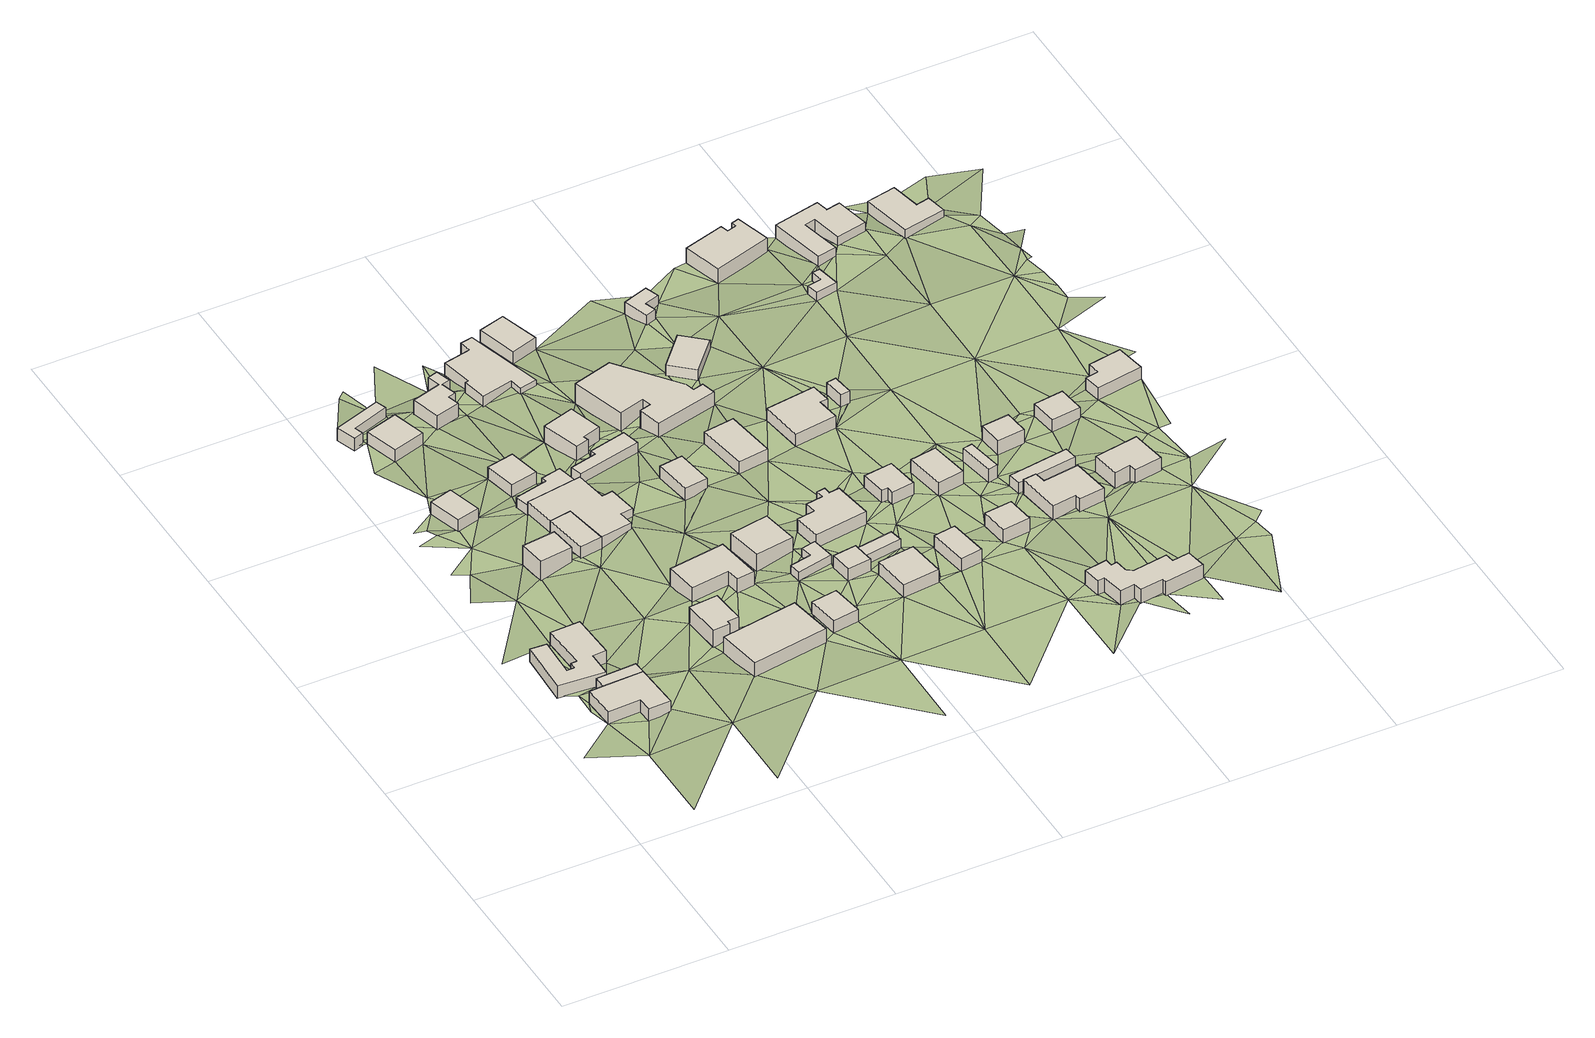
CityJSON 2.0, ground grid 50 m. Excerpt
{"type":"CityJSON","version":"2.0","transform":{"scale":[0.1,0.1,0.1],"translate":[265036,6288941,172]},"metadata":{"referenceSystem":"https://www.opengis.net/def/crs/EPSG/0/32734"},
"CityObjects":{
"building1":{"type":"Building","attributes":{"address":"30 Enon Street Mamre 7347 Cape Town","building":"house","building:levels":"1","building_height":4.1,"roof_height":181.78,"ground_height":177.68,"plus_code":"4FRWFFPC+R6V"},"geometry":[{"type":"Solid","lod":"1","boundaries":[[[[0,1,2,3]],[[1,4,5,2]],[[4,6,7,5]],[[6,8,9,7]],[[8,10,11,9]],[[10,12,13,11]],[[12,0,3,13]],[[3,2,5,7,9,11,13]],[[12,10,8,6,4,1,0]]]]}]},
"building2":{"type":"Building","attributes":{"address":"39 Goedverwacht Street Mamre 7347 Cape Town","building":"house","building:levels":"1","building_height":4.1,"roof_height":181.05,"ground_height":176.95,"plus_code":"4FRWFFPC+W6M"},"geometry":[{"type":"Solid","lod":"1","boundaries":[[[[14,15,16,17]],[[15,18,19,16]],[[18,20,21,19]],[[20,22,23,21]],[[22,24,25,23]],[[24,26,27,25]],[[26,28,29,27]],[[28,30,31,29]],[[30,32,33,31]],[[32,34,35,33]],[[34,36,37,35]],[[36,14,17,37]],[[17,16,19,21,23,25,27,29,31,33,35,37]],[[36,34,32,30,28,26,24,22,20,18,15,14]]]]}]},
"building3":{"type":"Building","attributes":{"building":"garage","building:levels":"1","building_height":4.1,"roof_height":181.78,"ground_height":177.68,"plus_code":"4FRWFFPC+V6G"},"geometry":[{"type":"Solid","lod":"1","boundaries":[[[[0,38,39,3]],[[38,40,41,39]],[[40,1,2,41]],[[1,0,3,2]],[[3,39,41,2]],[[1,40,38,0]]]]}]},
"building4":{"type":"Building","attributes":{"address":"37 Lord Caledon Street Mamre 7347 Cape Town","building":"house","building:levels":"1","building_height":4.1,"roof_height":178.65,"ground_height":174.55,"plus_code":"4FRWFFQC+56M"},"geometry":[{"type":"Solid","lod":"1","boundaries":[[[[42,43,44,45]],[[43,46,47,44]],[[46,48,49,47]],[[48,42,45,49]],[[45,44,47,49]],[[48,46,43,42]]]]}]},
"building5":{"type":"Building","attributes":{"address":"30 Goedverwacht Street Mamre 7347 Cape Town","building":"house","building:levels":"1","building_height":4.1,"roof_height":182,"ground_height":177.9,"plus_code":"4FRWFFQC+37F"},"geometry":[{"type":"Solid","lod":"1","boundaries":[[[[50,51,52,53]],[[51,54,55,52]],[[54,56,57,55]],[[56,50,53,57]],[[53,52,55,57]],[[56,54,51,50]]]]}]},
"building6":{"type":"Building","attributes":{"building":"cabin","building:levels":"1","building_height":2.8,"roof_height":176.38,"ground_height":173.58,"plus_code":"4FRWFFQC+85X"},"geometry":[{"type":"Solid","lod":"1","boundaries":[[[[58,59,60,61]],[[59,62,63,60]],[[62,64,65,63]],[[64,66,67,65]],[[66,68,69,67]],[[68,58,61,69]],[[61,60,63,65,67,69]],[[68,66,64,62,59,58]]]]}]},
"building7":{"type":"Building","attributes":{"address":"30 Lord Caledon Street Mamre 7347 Cape Town","building":"house","building:levels":"1","building_height":4.1,"roof_height":177.68,"ground_height":173.58,"plus_code":"4FRWFFQC+868"},"geometry":[{"type":"Solid","lod":"1","boundaries":[[[[70,71,72,73]],[[71,74,75,72]],[[74,76,77,75]],[[76,70,73,77]],[[73,72,75,77]],[[76,74,71,70]]]]}]},
"building8":{"type":"Building","attributes":{"address":"28 Enon Street Mamre 7347 Cape Town","building":"house","building:levels":"1","building_height":4.1,"roof_height":184.36,"ground_height":180.26,"plus_code":"4FRWFFPC+W94"},"geometry":[{"type":"Solid","lod":"1","boundaries":[[[[78,79,80,81]],[[79,82,83,80]],[[82,84,85,83]],[[84,86,87,85]],[[86,88,89,87]],[[88,78,81,89]],[[81,80,83,85,87,89]],[[88,86,84,82,79,78]]]]}]},
"building9":{"type":"Building","attributes":{"building":"garage","building:levels":"1","building_height":4.1,"roof_height":181.24,"ground_height":177.14,"plus_code":"4FRWFFQC+38M"},"geometry":[{"type":"Solid","lod":"1","boundaries":[[[[90,91,92,93]],[[91,94,95,92]],[[94,96,97,95]],[[96,90,93,97]],[[93,92,95,97]],[[96,94,91,90]]]]}]},
"building10":{"type":"Building","attributes":{"address":"26 Enon Street Mamre 7347 Cape Town","building":"house","building:levels":"1","building_height":4.1,"roof_height":184.62,"ground_height":180.52,"plus_code":"4FRWFFPC+RCV"},"geometry":[{"type":"Solid","lod":"1","boundaries":[[[[98,99,100,101]],[[99,102,103,100]],[[102,104,105,103]],[[104,98,101,105]],[[101,100,103,105]],[[104,102,99,98]]]]}]},
"building11":{"type":"Building","attributes":{"address":"35 Lord Caledon Street Mamre 7347 Cape Town","building":"house","building:levels":"1","building_height":4.1,"roof_height":180.15,"ground_height":176.05,"plus_code":"4FRWFFQC+58R"},"geometry":[{"type":"Solid","lod":"1","boundaries":[[[[106,107,108,109]],[[107,110,111,108]],[[110,112,113,111]],[[112,106,109,113]],[[109,108,111,113]],[[112,110,107,106]]]]}]},
"building12":{"type":"Building","attributes":{"address":"28 Goedverwacht Street Mamre 7347 Cape Town","building":"house","building:levels":"1","building_height":4.1,"roof_height":181.24,"ground_height":177.14,"plus_code":"4FRWFFQC+496"},"geometry":[{"type":"Solid","lod":"1","boundaries":[[[[94,114,115,95]],[[114,116,117,115]],[[116,118,119,117]],[[118,120,121,119]],[[120,122,123,121]],[[122,124,125,123]],[[124,126,127,125]],[[126,90,93,127]],[[90,96,97,93]],[[96,94,95,97]],[[95,115,117,119,121,123,125,127,93,97]],[[96,90,126,124,122,120,118,116,114,94]]]]}]},
"building13":{"type":"Building","attributes":{"building":"cabin","building:levels":"1","building_height":2.8,"roof_height":179.94,"ground_height":177.14,"plus_code":"4FRWFFQC+588"},"geometry":[{"type":"Solid","lod":"1","boundaries":[[[[128,129,130,131]],[[129,132,133,130]],[[132,134,135,133]],[[134,136,137,135]],[[136,138,139,137]],[[138,128,131,139]],[[131,130,133,135,137,139]],[[138,136,134,132,129,128]]]]}]},
"building14":{"type":"Building","attributes":{"address":"37 Goedverwacht Street Mamre 7347 Cape Town","building":"house","building:levels":"1","building_height":4.1,"roof_height":184.36,"ground_height":180.26,"plus_code":"4FRWFFPC+XC6"},"geometry":[{"type":"Solid","lod":"1","boundaries":[[[[140,141,142,143]],[[141,144,145,142]],[[144,146,147,145]],[[146,148,149,147]],[[148,150,151,149]],[[150,140,143,151]],[[143,142,145,147,149,151]],[[150,148,146,144,141,140]]]]}]},
"building15":{"type":"Building","attributes":{"address":"28 Lord Caledon Street Mamre 7347 Cape Town","building":"house","building:levels":"1","building_height":4.1,"roof_height":179.02,"ground_height":174.92,"plus_code":"4FRWFFQC+87Q"},"geometry":[{"type":"Solid","lod":"1","boundaries":[[[[152,153,154,155]],[[153,156,157,154]],[[156,158,159,157]],[[158,160,161,159]],[[160,162,163,161]],[[162,164,165,163]],[[164,166,167,165]],[[166,168,169,167]],[[168,170,171,169]],[[170,152,155,171]],[[155,154,157,159,161,163,165,167,169,171]],[[170,168,166,164,162,160,158,156,153,152]]]]}]},
"building16":{"type":"Building","attributes":{"address":"24 Enon Street Mamre 7347 Cape Town","building":"house","building:levels":"1","building_height":4.1,"roof_height":185.84,"ground_height":181.74,"plus_code":"4FRWFFPC+RFX"},"geometry":[{"type":"Solid","lod":"1","boundaries":[[[[172,173,174,175]],[[173,176,177,174]],[[176,178,179,177]],[[178,172,175,179]],[[175,174,177,179]],[[178,176,173,172]]]]}]},
"building17":{"type":"Building","attributes":{"building":"cabin","building:levels":"1","building_height":2.8,"roof_height":180.53,"ground_height":177.73,"plus_code":"4FRWFFQC+5CG"},"geometry":[{"type":"Solid","lod":"1","boundaries":[[[[180,181,182,183]],[[181,184,185,182]],[[184,186,187,185]],[[186,188,189,187]],[[188,190,191,189]],[[190,180,183,191]],[[183,182,185,187,189,191]],[[190,188,186,184,181,180]]]]}]},
"building18":{"type":"Building","attributes":{"address":"33 Lord Caledon Street Mamre 7347 Cape Town","building":"house","building:levels":"1","building_height":4.1,"roof_height":181.83,"ground_height":177.73,"plus_code":"4FRWFFQC+6CC"},"geometry":[{"type":"Solid","lod":"1","boundaries":[[[[192,193,194,195]],[[193,196,197,194]],[[196,198,199,197]],[[198,200,201,199]],[[200,202,203,201]],[[202,192,195,203]],[[195,194,197,199,201,203]],[[202,200,198,196,193,192]]]]}]},
"building19":{"type":"Building","attributes":{"address":"35 Goedverwacht Street Mamre 7347 Cape Town","building":"house","building:levels":"1","building_height":4.1,"roof_height":185.6,"ground_height":181.5,"plus_code":"4FRWFFPC+XFG"},"geometry":[{"type":"Solid","lod":"1","boundaries":[[[[204,205,206,207]],[[205,208,209,206]],[[208,210,211,209]],[[210,204,207,211]],[[207,206,209,211]],[[210,208,205,204]]]]}]},
"building20":{"type":"Building","attributes":{"building":"cabin","building:levels":"1","building_height":2.8,"roof_height":184.3,"ground_height":181.5,"plus_code":"4FRWFFPC+WGF"},"geometry":[{"type":"Solid","lod":"1","boundaries":[[[[212,213,214,215]],[[213,216,217,214]],[[216,218,219,217]],[[218,220,221,219]],[[220,222,223,221]],[[222,212,215,223]],[[215,214,217,219,221,223]],[[222,220,218,216,213,212]]]]}]},
"building21":{"type":"Building","attributes":{"address":"26 Lord Caledon Street Mamre 7347 Cape Town","building":"house","building:levels":"1","building_height":4.1,"roof_height":177.83,"ground_height":173.73,"plus_code":"4FRWFFQC+997"},"geometry":[{"type":"Solid","lod":"1","boundaries":[[[[224,225,226,227]],[[225,228,229,226]],[[228,230,231,229]],[[230,232,233,231]],[[232,234,235,233]],[[234,236,237,235]],[[236,238,239,237]],[[238,240,241,239]],[[240,242,243,241]],[[242,224,227,243]],[[227,226,229,231,233,235,237,239,241,243]],[[242,240,238,236,234,232,230,228,225,224]]]]}]},
"building22":{"type":"Building","attributes":{"address":"26 Goedverwacht Street Mamre 7347 Cape Town","building":"house","building:levels":"1","building_height":4.1,"roof_height":183,"ground_height":178.9,"plus_code":"4FRWFFQC+4F3"},"geometry":[{"type":"Solid","lod":"1","boundaries":[[[[244,245,246,247]],[[245,248,249,246]],[[248,250,251,249]],[[250,244,247,251]],[[247,246,249,251]],[[250,248,245,244]]]]}]},
"building23":{"type":"Building","attributes":{"building":"garage","building:levels":"1","building_height":4.1,"roof_height":185.6,"ground_height":181.5,"plus_code":"4FRWFFPC+WH2"},"geometry":[{"type":"Solid","lod":"1","boundaries":[[[[252,253,254,255]],[[253,256,257,254]],[[256,258,259,257]],[[258,260,261,259]],[[260,252,255,261]],[[255,254,257,259,261]],[[260,258,256,253,252]]]]}]},
"building24":{"type":"Building","attributes":{"address":"24 Lord Caledon Street Mamre 7347 Cape Town","building":"house","building:levels":"1","building_height":4.1,"roof_height":179.38,"ground_height":175.28,"plus_code":"4FRWFFQC+9CP"},"geometry":[{"type":"Solid","lod":"1","boundaries":[[[[262,263,264,265]],[[263,266,267,264]],[[266,268,269,267]],[[268,262,265,269]],[[265,264,267,269]],[[268,266,263,262]]]]}]},
"building25":{"type":"Building","attributes":{"address":"22 Enon Street Mamre 7347 Cape Town","building":"house","building:levels":"1","building_height":4.1,"roof_height":186.06,"ground_height":181.96,"plus_code":"4FRWFFPC+VJ6"},"geometry":[{"type":"Solid","lod":"1","boundaries":[[[[270,271,272,273]],[[271,274,275,272]],[[274,276,277,275]],[[276,270,273,277]],[[273,272,275,277]],[[276,274,271,270]]]]}]},
"building26":{"type":"Building","attributes":{"address":"33 Goedverwacht Street Mamre 7347 Cape Town","building":"house","building:levels":"1","building_height":4.1,"roof_height":185.6,"ground_height":181.5,"plus_code":"4FRWFFPC+XH7"},"geometry":[{"type":"Solid","lod":"1","boundaries":[[[[278,279,280,281]],[[279,282,283,280]],[[282,284,285,283]],[[284,286,287,285]],[[286,288,289,287]],[[288,290,291,289]],[[290,292,293,291]],[[292,294,295,293]],[[294,296,297,295]],[[296,278,281,297]],[[281,280,283,285,287,289,291,293,295,297]],[[296,294,292,290,288,286,284,282,279,278]]]]}]},
"building27":{"type":"Building","attributes":{"building":"cabin","building:levels":"1","building_height":2.8,"roof_height":184.52,"ground_height":181.72,"plus_code":"4FRWFFPC+WH9"},"geometry":[{"type":"Solid","lod":"1","boundaries":[[[[260,298,299,300]],[[298,301,302,299]],[[301,252,303,302]],[[252,260,300,303]],[[300,299,302,303]],[[252,301,298,260]]]]}]},
"building28":{"type":"Building","attributes":{"address":"31 Lord Caledon Street Mamre 7347 Cape Town","building":"house","building:levels":"1","building_height":4.1,"roof_height":183.29,"ground_height":179.19,"plus_code":"4FRWFFQC+6FW"},"geometry":[{"type":"Solid","lod":"1","boundaries":[[[[304,305,306,307]],[[305,308,309,306]],[[308,310,311,309]],[[310,312,313,311]],[[312,314,315,313]],[[314,316,317,315]],[[316,318,319,317]],[[318,320,321,319]],[[320,322,323,321]],[[322,324,325,323]],[[324,304,307,325]],[[307,306,309,311,313,315,317,319,321,323,325]],[[324,322,320,318,316,314,312,310,308,305,304]]]]}]},
"building29":{"type":"Building","attributes":{"address":"24 Goedverwacht Street Mamre 7347 Cape Town","building":"house","building:levels":"1","building_height":4.1,"roof_height":184.48,"ground_height":180.38,"plus_code":"4FRWFFQC+4G9"},"geometry":[{"type":"Solid","lod":"1","boundaries":[[[[326,327,328,329]],[[327,330,331,328]],[[330,332,333,331]],[[332,326,329,333]],[[329,328,331,333]],[[332,330,327,326]]]]}]},
"building30":{"type":"Building","attributes":{"address":"21 Enon Street Mamre 7347 Cape Town","building":"house","building:levels":"1","building_height":4.1,"roof_height":186.06,"ground_height":181.96,"plus_code":"4FRWFFPC+VMF"},"geometry":[{"type":"Solid","lod":"1","boundaries":[[[[334,335,336,337]],[[335,338,339,336]],[[338,340,341,339]],[[340,334,337,341]],[[337,336,339,341]],[[340,338,335,334]]]]}]},
"building31":{"type":"Building","attributes":{"address":"31 Goedverwacht Street Mamre 7347 Cape Town","building":"house","building:levels":"1","building_height":4.1,"roof_height":185.36,"ground_height":181.26,"plus_code":"4FRWFFPC+XMR"},"geometry":[{"type":"Solid","lod":"1","boundaries":[[[[342,343,344,345]],[[343,346,347,344]],[[346,348,349,347]],[[348,350,351,349]],[[350,352,353,351]],[[352,342,345,353]],[[345,344,347,349,351,353]],[[352,350,348,346,343,342]]]]}]},
"building32":{"type":"Building","attributes":{"address":"29 Lord Caledon Street Mamre 7347 Cape Town","building":"house","building:levels":"1","building_height":4.1,"roof_height":182.07,"ground_height":177.97,"plus_code":"4FRWFFQC+7H8"},"geometry":[{"type":"Solid","lod":"1","boundaries":[[[[354,355,356,357]],[[355,358,359,356]],[[358,360,361,359]],[[360,354,357,361]],[[357,356,359,361]],[[360,358,355,354]]]]}]},
"building33":{"type":"Building","attributes":{"address":"22 Goedverwacht Street Mamre 7347 Cape Town","building":"house","building:levels":"1","building_height":4.1,"roof_height":184.93,"ground_height":180.83,"plus_code":"4FRWFFQC+4J8"},"geometry":[{"type":"Solid","lod":"1","boundaries":[[[[362,363,364,365]],[[363,366,367,364]],[[366,368,369,367]],[[368,370,371,369]],[[370,372,373,371]],[[372,362,365,373]],[[365,364,367,369,371,373]],[[372,370,368,366,363,362]]]]}]},
"building34":{"type":"Building","attributes":{"address":"27 Lord Caledon Street Mamre 7347 Cape Town","building":"house","building:levels":"1","building_height":4.1,"roof_height":180.74,"ground_height":176.64,"plus_code":"4FRWFFQC+9H4"},"geometry":[{"type":"Solid","lod":"1","boundaries":[[[[374,375,376,377]],[[375,378,379,376]],[[378,380,381,379]],[[380,382,383,381]],[[382,384,385,383]],[[384,374,377,385]],[[377,376,379,381,383,385]],[[384,382,380,378,375,374]]]]}]},
"building35":{"type":"Building","attributes":{"address":"20 Enon Street Mamre 7347 Cape Town","building":"house","building:levels":"1","building_height":4.1,"roof_height":186.3,"ground_height":182.2,"plus_code":"4FRWFFPC+VPQ"},"geometry":[{"type":"Solid","lod":"1","boundaries":[[[[386,387,388,389]],[[387,390,391,388]],[[390,392,393,391]],[[392,386,389,393]],[[389,388,391,393]],[[392,390,387,386]]]]}]},
"building36":{"type":"Building","attributes":{"address":"29 Goedverwacht Street Mamre 7347 Cape Town","building":"house","building:levels":"1","building_height":4.1,"roof_height":185.91,"ground_height":181.81,"plus_code":"4FRWFFPC+XPM"},"geometry":[{"type":"Solid","lod":"1","boundaries":[[[[394,395,396,397]],[[395,398,399,396]],[[398,400,401,399]],[[400,394,397,401]],[[397,396,399,401]],[[400,398,395,394]]]]}]},
"building37":{"type":"Building","attributes":{"address":"Goedverwacht Street Mamre 7347 Cape Town","building":"garage","building:levels":"1","building_height":4.1,"roof_height":184.93,"ground_height":180.83,"plus_code":"4FRWFFQC+4MQ"},"geometry":[{"type":"Solid","lod":"1","boundaries":[[[[402,403,404,405]],[[403,406,407,404]],[[406,408,409,407]],[[408,402,405,409]],[[405,404,407,409]],[[408,406,403,402]]]]}]},
"building38":{"type":"Building","attributes":{"address":"15 Enon Street Mamre 7347 Cape Town","building":"house","building:levels":"1","building_height":4.1,"roof_height":187.52,"ground_height":183.42,"plus_code":"4FRWFFPC+PRW"},"geometry":[{"type":"Solid","lod":"1","boundaries":[[[[410,411,412,413]],[[411,414,415,412]],[[414,416,417,415]],[[416,418,419,417]],[[418,420,421,419]],[[420,422,423,421]],[[422,424,425,423]],[[424,426,427,425]],[[426,428,429,427]],[[428,430,431,429]],[[430,432,433,431]],[[432,434,435,433]],[[434,436,437,435]],[[436,438,439,437]],[[438,440,441,439]],[[440,442,443,441]],[[442,410,413,443]],[[413,412,415,417,419,421,423,425,427,429,431,433,435,437,439,441,443]],[[442,440,438,436,434,432,430,428,426,424,422,420,418,416,414,411,410]]]]}]},
"building39":{"type":"Building","attributes":{"building":"garage","building:levels":"1","building_height":4.1,"roof_height":185.91,"ground_height":181.81,"plus_code":"4FRWFFPC+XQF"},"geometry":[{"type":"Solid","lod":"1","boundaries":[[[[444,445,446,447]],[[445,448,449,446]],[[448,450,451,449]],[[450,444,447,451]],[[447,446,449,451]],[[450,448,445,444]]]]}]},
"building40":{"type":"Building","attributes":{"address":"19 Enon Street Mamre 7347 Cape Town","building":"house","building:levels":"1","building_height":4.1,"roof_height":186.73,"ground_height":182.63,"plus_code":"4FRWFFPC+VRW"},"geometry":[{"type":"Solid","lod":"1","boundaries":[[[[452,453,454,455]],[[453,456,457,454]],[[456,458,459,457]],[[458,460,461,459]],[[460,462,463,461]],[[462,464,465,463]],[[464,466,467,465]],[[466,452,455,467]],[[455,454,457,459,461,463,465,467]],[[466,464,462,460,458,456,453,452]]]]}]},
"building41":{"type":"Building","attributes":{"building":"cabin","building:levels":"1","building_height":2.8,"roof_height":185.43,"ground_height":182.63,"plus_code":"4FRWFFPC+WRP"},"geometry":[{"type":"Solid","lod":"1","boundaries":[[[[468,469,470,471]],[[469,472,473,470]],[[472,474,475,473]],[[474,468,471,475]],[[471,470,473,475]],[[474,472,469,468]]]]}]},
"building42":{"type":"Building","attributes":{"address":"27 Goedverwacht Street Mamre 7347 Cape Town","building":"house","building:levels":"1","building_height":4.1,"roof_height":186.24,"ground_height":182.14,"plus_code":"4FRWFFQC+2R3"},"geometry":[{"type":"Solid","lod":"1","boundaries":[[[[476,477,478,479]],[[477,480,481,478]],[[480,482,483,481]],[[482,476,479,483]],[[479,478,481,483]],[[482,480,477,476]]]]}]},
"building43":{"type":"Building","attributes":{"address":"25 Lord Caledon Street Mamre 7347 Cape Town","building":"house","building:levels":"1","building_height":4.1,"roof_height":183.25,"ground_height":179.15,"plus_code":"4FRWFFQC+9PM"},"geometry":[{"type":"Solid","lod":"1","boundaries":[[[[484,485,486,487]],[[485,488,489,486]],[[488,490,491,489]],[[490,492,493,491]],[[492,494,495,493]],[[494,496,497,495]],[[496,498,499,497]],[[498,484,487,499]],[[487,486,489,491,493,495,497,499]],[[498,496,494,492,490,488,485,484]]]]}]},
"building44":{"type":"Building","attributes":{"address":"Mamre 7347 Cape Town","building":"cabin","building:levels":"1","building_height":2.8,"roof_height":183.8,"ground_height":181,"plus_code":"4FRWFFQC+7QM"},"geometry":[{"type":"Solid","lod":"1","boundaries":[[[[500,501,502,503]],[[501,504,505,502]],[[504,506,507,505]],[[506,508,509,507]],[[508,510,511,509]],[[510,500,503,511]],[[503,502,505,507,509,511]],[[510,508,506,504,501,500]]]]}]},
"building45":{"type":"Building","attributes":{"address":"18 Enon Street Mamre 7347 Cape Town","building":"house","building:levels":"1","building_height":4.1,"roof_height":187.87,"ground_height":183.77,"plus_code":"4FRWFFPC+VWV"},"geometry":[{"type":"Solid","lod":"1","boundaries":[[[[512,513,514,515]],[[513,516,517,514]],[[516,518,519,517]],[[518,520,521,519]],[[520,522,523,521]],[[522,512,515,523]],[[515,514,517,519,521,523]],[[522,520,518,516,513,512]]]]}]},
"building46":{"type":"Building","attributes":{"address":"25 Goedverwacht Street Mamre 7347 Cape Town","building":"house","building:levels":"1","building_height":4.1,"roof_height":186.24,"ground_height":182.14,"plus_code":"4FRWFFQC+2V5"},"geometry":[{"type":"Solid","lod":"1","boundaries":[[[[524,525,526,527]],[[525,528,529,526]],[[528,530,531,529]],[[530,524,527,531]],[[527,526,529,531]],[[530,528,525,524]]]]}]},
"building47":{"type":"Building","attributes":{"address":"23 Lord Caledon Street Mamre 7347 Cape Town","building":"house","building:levels":"1","building_height":4.1,"roof_height":183.72,"ground_height":179.62,"plus_code":"4FRWFFQC+9R5"},"geometry":[{"type":"Solid","lod":"1","boundaries":[[[[532,533,534,535]],[[533,536,537,534]],[[536,538,539,537]],[[538,540,541,539]],[[540,542,543,541]],[[542,544,545,543]],[[544,546,547,545]],[[546,548,549,547]],[[548,550,551,549]],[[550,532,535,551]],[[535,534,537,539,541,543,545,547,549,551]],[[550,548,546,544,542,540,538,536,533,532]]]]}]},
"building48":{"type":"Building","attributes":{"address":"23 Goedverwacht Street Mamre 7347 Cape Town","building":"house","building:levels":"1","building_height":4.1,"roof_height":187.26,"ground_height":183.16,"plus_code":"4FRWFFQC+2XG"},"geometry":[{"type":"Solid","lod":"1","boundaries":[[[[552,553,554,555]],[[553,556,557,554]],[[556,558,559,557]],[[558,560,561,559]],[[560,562,563,561]],[[562,552,555,563]],[[555,554,557,559,561,563]],[[562,560,558,556,553,552]]]]}]},
"building49":{"type":"Building","attributes":{"address":"3 Adam Pick Lane Mamre 7347 Cape Town","building":"house","building:levels":"1","building_height":4.1,"roof_height":183.72,"ground_height":179.62,"plus_code":"4FRWFFQC+8WV"},"geometry":[{"type":"Solid","lod":"1","boundaries":[[[[564,565,566,567]],[[565,568,569,566]],[[568,570,571,569]],[[570,572,573,571]],[[572,574,575,573]],[[574,564,567,575]],[[567,566,569,571,573,575]],[[574,572,570,568,565,564]]]]}]},
"terrain1":{"type":"TINRelief","geometry":[{"type":"CompositeSurface","lod":"1","boundaries":[[[576,577,6]],[[4,578,6]],[[578,4,579]],[[577,10,6]],[[580,577,581]],[[4,40,579]],[[579,582,583]],[[4,1,40]],[[10,8,6]],[[24,22,20]],[[26,24,20]],[[10,577,584]],[[582,579,40]],[[28,26,15]],[[18,26,20]],[[26,18,15]],[[585,586,15]],[[577,580,584]],[[40,38,582]],[[36,34,582]],[[38,36,582]],[[587,588,585]],[[585,15,14]],[[589,587,590]],[[584,591,592]],[[591,584,580]],[[38,592,591]],[[593,594,590]],[[585,56,587]],[[585,14,595]],[[36,38,596]],[[36,596,14]],[[597,48,598]],[[590,587,56]],[[593,599,597]],[[590,599,593]],[[595,56,585]],[[600,601,580]],[[599,48,597]],[[591,580,602]],[[88,38,591]],[[599,590,603]],[[604,595,14]],[[596,38,88]],[[604,14,596]],[[48,46,605]],[[56,126,590]],[[606,605,70]],[[580,601,602]],[[98,591,602]],[[603,590,126]],[[70,76,606]],[[607,591,98]],[[607,88,591]],[[595,604,608]],[[609,610,76]],[[56,611,90]],[[112,605,46]],[[71,70,605]],[[56,90,126]],[[46,603,112]],[[608,612,611]],[[612,608,604]],[[98,613,607]],[[614,609,74]],[[609,76,74]],[[596,88,615]],[[90,611,612]],[[616,603,126]],[[150,604,596]],[[616,106,603]],[[605,112,71]],[[617,68,618]],[[106,112,603]],[[613,98,619]],[[612,604,620]],[[596,615,150]],[[614,74,621]],[[613,619,622]],[[88,623,615]],[[601,624,602]],[[625,618,68]],[[106,616,626]],[[627,620,604]],[[627,604,150]],[[619,98,628]],[[74,71,629]],[[74,630,621]],[[71,112,631]],[[68,621,630]],[[623,632,615]],[[633,623,619]],[[630,74,629]],[[626,134,106]],[[107,106,134]],[[71,631,629]],[[631,112,110]],[[615,632,634]],[[635,126,124]],[[632,623,633]],[[630,166,68]],[[619,628,633]],[[134,132,107]],[[627,150,636]],[[110,107,132]],[[601,637,624]],[[601,638,637]],[[631,639,629]],[[640,68,166]],[[634,632,633]],[[641,642,627]],[[639,643,629]],[[644,636,150]],[[110,192,631]],[[645,166,630]],[[633,628,646]],[[122,647,124]],[[132,635,190]],[[635,124,180]],[[641,627,636]],[[110,132,192]],[[180,190,635]],[[628,624,178]],[[124,647,180]],[[643,648,649]],[[172,178,624]],[[639,631,192]],[[648,643,639]],[[172,624,637]],[[190,650,132]],[[651,648,652]],[[653,648,639]],[[646,654,644]],[[212,646,628]],[[655,647,641]],[[212,628,178]],[[647,655,180]],[[192,132,650]],[[636,644,204]],[[166,164,656]],[[652,648,657]],[[653,639,192]],[[173,172,637]],[[654,204,644]],[[650,190,658]],[[648,653,657]],[[641,636,244]],[[654,646,222]],[[164,652,230]],[[659,652,657]],[[222,646,212]],[[212,178,176]],[[230,656,164]],[[659,230,652]],[[641,244,655]],[[660,650,658]],[[661,650,660]],[[636,204,662]],[[192,663,653]],[[180,655,664]],[[176,173,665]],[[222,666,654]],[[636,667,244]],[[668,661,669]],[[176,670,212]],[[173,637,671]],[[192,672,663]],[[244,250,655]],[[653,663,673]],[[661,660,674]],[[670,176,665]],[[222,220,218]],[[666,222,218]],[[665,173,671]],[[228,225,230]],[[664,655,250]],[[661,674,669]],[[670,253,212]],[[636,662,675]],[[212,253,213]],[[676,672,669]],[[667,636,675]],[[218,216,666]],[[305,663,672]],[[676,669,677]],[[305,672,676]],[[637,678,679]],[[276,670,665]],[[250,680,664]],[[637,679,671]],[[662,666,681]],[[674,677,669]],[[682,663,305]],[[666,216,683]],[[665,671,276]],[[681,666,683]],[[676,677,305]],[[683,216,213]],[[213,253,252]],[[682,262,684]],[[685,674,664]],[[305,686,682]],[[213,252,683]],[[685,664,680]],[[687,670,276]],[[268,684,262]],[[262,682,686]],[[677,674,688]],[[662,681,288]],[[326,680,667]],[[675,662,288]],[[688,674,685]],[[326,667,675]],[[686,263,262]],[[689,677,688]],[[690,288,681]],[[685,680,332]],[[691,686,305]],[[332,680,326]],[[692,683,252]],[[671,679,693]],[[687,276,694]],[[260,687,694]],[[689,688,695]],[[284,675,288]],[[686,691,263]],[[326,675,327]],[[286,284,288]],[[675,284,696]],[[276,697,694]],[[698,692,252]],[[327,675,696]],[[699,679,678]],[[332,700,685]],[[701,693,679]],[[693,702,697]],[[702,693,701]],[[696,703,704]],[[263,691,705]],[[697,702,706]],[[694,697,706]],[[707,698,694]],[[701,679,708]],[[700,332,330]],[[698,707,692]],[[706,702,701]],[[707,694,706]],[[691,709,710]],[[704,692,711]],[[327,696,712]],[[696,704,712]],[[705,691,710]],[[330,327,370]],[[692,707,713]],[[708,679,699]],[[714,715,709]],[[692,713,711]],[[711,342,704]],[[706,340,707]],[[370,327,372]],[[327,712,372]],[[330,370,700]],[[374,263,705]],[[704,342,712]],[[710,709,716]],[[715,716,709]],[[374,717,263]],[[713,718,711]],[[707,719,713]],[[710,360,705]],[[340,720,707]],[[712,342,352]],[[340,708,721]],[[715,700,722]],[[719,707,720]],[[372,712,362]],[[699,723,416]],[[700,370,722]],[[708,699,724]],[[716,715,722]],[[725,705,360]],[[725,374,705]],[[724,721,708]],[[392,340,721]],[[352,362,712]],[[720,340,392]],[[723,726,416]],[[410,699,411]],[[724,699,410]],[[411,699,416]],[[394,352,719]],[[725,360,727]],[[719,720,394]],[[728,716,722]],[[717,374,729]],[[722,370,368]],[[414,411,416]],[[721,724,730]],[[392,731,720]],[[363,362,366]],[[724,410,732]],[[380,727,733]],[[727,360,734]],[[360,728,734]],[[735,416,726]],[[362,352,736]],[[736,352,394]],[[366,362,402]],[[392,390,731]],[[731,737,720]],[[408,368,366]],[[722,734,728]],[[368,408,722]],[[362,738,402]],[[727,734,733]],[[724,739,730]],[[366,402,408]],[[724,732,739]],[[732,740,741]],[[394,400,736]],[[408,406,722]],[[742,743,741]],[[744,726,745]],[[730,739,390]],[[746,737,731]],[[747,726,744]],[[390,469,731]],[[733,748,729]],[[400,737,444]],[[738,362,749]],[[743,750,741]],[[444,737,746]],[[731,468,746]],[[362,736,749]],[[390,739,466]],[[468,731,469]],[[400,444,736]],[[466,469,390]],[[741,751,732]],[[733,734,498]],[[406,738,749]],[[746,468,752]],[[732,751,739]],[[406,753,722]],[[736,444,450]],[[754,750,743]],[[498,748,733]],[[750,751,741]],[[500,734,722]],[[755,469,466]],[[450,482,736]],[[739,756,757]],[[476,450,752]],[[758,744,759]],[[756,739,751]],[[749,736,482]],[[754,751,750]],[[749,753,406]],[[482,450,476]],[[760,754,761]],[[498,496,748]],[[468,762,752]],[[753,500,722]],[[763,469,755]],[[760,751,754]],[[755,764,765]],[[752,766,476]],[[498,734,767]],[[756,751,768]],[[734,500,510]],[[766,752,762]],[[734,510,767]],[[763,755,765]],[[760,758,769]],[[768,751,770]],[[482,771,749]],[[772,765,768]],[[773,482,774]],[[771,753,749]],[[760,775,751]],[[758,776,769]],[[512,763,765]],[[765,772,512]],[[767,777,498]],[[770,772,768]],[[753,501,500]],[[774,766,530]],[[524,766,762]],[[771,482,773]],[[510,508,767]],[[770,751,775]],[[530,766,524]],[[773,774,530]],[[778,772,770]],[[508,506,767]],[[760,769,775]],[[762,763,779]],[[512,779,763]],[[767,506,780]],[[524,762,781]],[[767,780,777]],[[753,782,501]],[[776,783,769]],[[780,506,504]],[[782,753,771]],[[530,528,773]],[[784,777,540]],[[781,762,779]],[[540,777,780]],[[501,785,504]],[[773,528,771]],[[786,770,775]],[[780,504,785]],[[775,769,787]],[[769,783,787]],[[775,788,786]],[[789,775,787]],[[785,501,790]],[[779,786,788]],[[781,779,791]],[[790,501,782]],[[781,560,528]],[[771,528,553]],[[785,792,546]],[[781,791,560]],[[791,779,788]],[[546,792,793]],[[528,560,558]],[[790,792,785]],[[553,528,558]],[[788,794,791]],[[794,560,791]],[[795,788,775]],[[796,782,771]],[[771,553,797]],[[790,798,792]],[[556,553,558]],[[790,782,799]],[[560,794,562]],[[800,562,794]],[[797,796,771]],[[790,799,798]],[[796,799,782]],[[565,801,798]],[[553,552,797]],[[798,799,565]],[[802,803,565]],[[552,804,797]],[[805,796,797]],[[806,799,796]],[[799,806,807]],[[797,808,805]],[[805,809,796]],[[810,802,811]],[[796,809,812]],[[813,796,812]],[[796,814,806]],[[814,796,813]],[[815,802,810]],[[810,807,816]],[[807,806,816]],[[814,813,817]],[[818,806,814]],[[806,818,816]],[[818,814,819]],[[816,820,810]],[[815,810,820]]]}]}
},
"vertices":[
[288,528,57],[165,523,57],[165,523,98],[288,528,98],[123,521,57],[123,521,98],[127,422,57],[127,422,98],[225,426,57],[225,426,98],[227,382,57],[227,382,98],[295,385,57],[295,385,98],
[241,797,49],[151,794,49],[151,794,91],[241,797,91],[156,655,49],[156,655,91],[138,655,49],[138,655,91],[138,634,49],[138,634,91],[115,634,49],[115,634,91],[120,755,49],[120,755,91],[70,758,49],[70,758,91],[62,588,49],[62,588,91],[204,578,49],[204,578,91],[204,655,49],[204,655,91],[246,657,49],[246,657,91],
[286,565,57],[286,565,98],[164,560,57],[164,560,98],
[167,1346,26],[237,1365,26],[237,1365,67],[167,1346,67],[208,1467,26],[208,1467,67],[138,1447,26],[138,1447,67],
[261,1056,34],[361,1069,34],[361,1069,100],[261,1056,100],[351,1149,34],[351,1149,100],[250,1137,34],[250,1137,100],
[77,1860,1],[97,1799,1],[97,1799,44],[77,1860,44],[127,1809,1],[127,1809,44],[118,1836,1],[118,1836,44],[230,1874,1],[230,1874,44],[219,1907,1],[219,1907,44],
[162,1693,16],[260,1722,16],[260,1722,57],[162,1693,57],[230,1823,16],[230,1823,57],[132,1794,16],[132,1794,57],
[517,563,66],[568,568,66],[568,568,124],[517,563,124],[568,579,66],[568,579,124],[603,582,66],[603,582,124],[594,688,66],[594,688,124],[507,680,66],[507,680,124],
[367,1203,51],[388,1069,51],[388,1069,92],[367,1203,92],[455,1079,51],[455,1079,92],[433,1214,51],[433,1214,92],
[527,525,70],[549,390,70],[549,390,126],[527,525,126],[783,428,70],[783,428,126],[760,563,70],[760,563,126],
[352,1393,41],[435,1410,41],[435,1410,82],[352,1393,82],[414,1506,41],[414,1506,82],[332,1489,41],[332,1489,82],
[553,1095,51],[553,1095,92],[546,1141,51],[546,1141,92],[584,1147,51],[584,1147,92],[570,1235,51],[570,1235,92],[537,1230,51],[537,1230,92],[522,1328,51],[522,1328,92],[351,1301,51],[351,1301,92],
[351,1301,41],[512,1337,41],[512,1337,79],[351,1301,79],[498,1398,41],[498,1398,79],[437,1384,41],[437,1384,79],[441,1368,41],[441,1368,79],[341,1345,41],[341,1345,79],
[550,745,66],[667,762,66],[667,762,124],[550,745,124],[673,722,66],[673,722,124],[727,730,66],[727,730,124],[707,869,66],[707,869,124],[536,844,66],[536,844,124],
[320,1752,17],[393,1772,17],[393,1772,70],[320,1752,70],[383,1808,17],[383,1808,70],[406,1814,17],[406,1814,70],[392,1861,17],[392,1861,70],[418,1868,17],[418,1868,70],[404,1914,17],[404,1914,70],[373,1905,17],[373,1905,70],[384,1865,17],[384,1865,70],[295,1839,17],[295,1839,70],
[809,434,97],[889,446,97],[889,446,138],[809,434,138],[874,544,97],[874,544,138],[795,532,97],[795,532,138],
[533,1344,51],[728,1390,51],[728,1390,85],[533,1344,85],[715,1444,51],[715,1444,85],[602,1417,51],[602,1417,85],[606,1400,51],[606,1400,85],[524,1380,51],[524,1380,85],
[535,1553,41],[570,1436,41],[570,1436,98],[535,1553,98],[610,1448,41],[610,1448,98],[605,1464,41],[605,1464,98],[661,1481,41],[661,1481,98],[631,1582,41],[631,1582,98],
[740,886,78],[759,776,78],[759,776,136],[740,886,136],[877,795,78],[877,795,136],[858,906,78],[858,906,136],
[830,671,95],[940,695,95],[940,695,123],[830,671,123],[928,767,95],[928,767,123],[884,757,95],[884,757,123],[891,721,95],[891,721,123],[825,708,95],[825,708,123],
[560,2011,17],[523,2003,17],[523,2003,58],[560,2011,58],[530,1968,17],[530,1968,58],[446,1950,17],[446,1950,58],[466,1855,17],[466,1855,58],[456,1853,17],[456,1853,58],[472,1779,17],[472,1779,58],[567,1801,17],[567,1801,58],[573,1763,17],[573,1763,58],[628,1775,17],[628,1775,58],
[736,1135,69],[807,1145,69],[807,1145,110],[736,1135,110],[791,1259,69],[791,1259,110],[719,1249,69],[719,1249,110],
[1008,687,95],[936,677,95],[936,677,136],[1008,687,136],[945,609,95],[945,609,136],[1017,619,95],[1017,619,136],[1013,647,95],[1013,647,136],
[620,1889,33],[700,1913,33],[700,1913,74],[620,1889,74],[664,2033,33],[664,2033,74],[585,2010,33],[585,2010,74],
[1042,477,97],[1153,490,97],[1153,490,141],[1042,477,141],[1138,607,97],[1138,607,141],[1028,593,97],[1028,593,141],
[1081,918,91],[1050,914,91],[1050,914,136],[1081,918,136],[1047,936,91],[1047,936,136],[1022,932,91],[1022,932,136],[1025,908,91],[1025,908,136],[973,900,91],[973,900,136],[978,865,91],[978,865,136],[924,857,91],[924,857,136],[937,774,91],[937,774,136],[1099,799,91],[1099,799,136],
[1132,666,95],[1132,666,125],[1013,647,125],[1125,705,95],[1125,705,125],[1008,687,125],
[801,1689,45],[681,1654,45],[681,1654,113],[801,1689,113],[729,1489,45],[729,1489,113],[807,1512,45],[807,1512,113],[815,1484,45],[815,1484,113],[781,1475,45],[781,1475,113],[799,1404,45],[799,1404,113],[989,1451,45],[989,1451,113],[978,1494,45],[978,1494,113],[946,1486,45],[946,1486,113],[939,1514,45],[939,1514,113],
[904,1149,84],[997,1162,84],[997,1162,125],[904,1149,125],[975,1317,84],[975,1317,125],[882,1304,84],[882,1304,125],
[1209,621,97],[1226,502,97],[1226,502,141],[1209,621,141],[1293,512,97],[1293,512,141],[1275,631,97],[1275,631,141],
[1166,935,93],[1177,858,93],[1177,858,134],[1166,935,134],[1196,861,93],[1196,861,134],[1199,839,93],[1199,839,134],[1267,848,93],[1267,848,134],[1253,947,93],[1253,947,134],
[935,1623,60],[1001,1564,60],[1001,1564,101],[935,1623,101],[1088,1660,60],[1088,1660,101],[1021,1719,60],[1021,1719,101],
[1218,1195,88],[1208,1265,88],[1208,1265,129],[1218,1195,129],[1232,1268,88],[1232,1268,129],[1223,1329,88],[1223,1329,129],[1071,1308,88],[1071,1308,129],[1089,1177,88],[1089,1177,129],
[970,1920,46],[996,1844,46],[996,1844,87],[970,1920,87],[1027,1855,46],[1027,1855,87],[1016,1888,46],[1016,1888,87],[1061,1904,46],[1061,1904,87],[1046,1946,46],[1046,1946,87],
[1380,554,98],[1465,564,98],[1465,564,143],[1380,554,143],[1454,649,98],[1454,649,143],[1370,639,98],[1370,639,143],
[1303,931,94],[1323,811,94],[1323,811,139],[1303,931,139],[1403,825,94],[1403,825,139],[1383,944,94],[1383,944,139],
[1270,1266,88],[1300,1270,88],[1300,1270,129],[1270,1266,129],[1291,1334,88],[1291,1334,129],[1262,1330,88],[1262,1330,129],
[1486,291,107],[1494,236,107],[1494,236,155],[1486,291,155],[1516,240,107],[1516,240,155],[1529,170,107],[1529,170,155],[1574,178,107],[1574,178,155],[1578,151,107],[1578,151,155],[1650,162,107],[1650,162,155],[1652,148,107],[1652,148,155],[1773,166,107],[1773,166,155],[1763,227,107],[1763,227,155],[1710,219,107],[1710,219,155],[1706,247,107],[1706,247,155],[1600,231,107],[1600,231,155],[1582,244,107],[1582,244,155],[1576,282,107],[1576,282,155],[1558,279,107],[1558,279,155],[1555,302,107],[1555,302,155],
[1447,908,94],[1466,799,94],[1466,799,139],[1447,908,139],[1495,804,94],[1495,804,139],[1476,913,94],[1476,913,139],
[1542,576,98],[1615,587,98],[1615,587,147],[1542,576,147],[1617,568,98],[1617,568,147],[1695,579,98],[1695,579,147],[1678,695,98],[1678,695,147],[1569,680,98],[1569,680,147],[1563,715,98],[1563,715,147],[1523,710,98],[1523,710,147],
[1506,756,98],[1512,716,98],[1512,716,134],[1506,756,134],[1696,743,98],[1696,743,134],[1690,783,98],[1690,783,134],
[1541,889,94],[1625,898,94],[1625,898,142],[1541,889,142],[1617,972,94],[1617,972,142],[1533,963,94],[1533,963,142],
[1414,1952,61],[1383,2058,61],[1383,2058,112],[1414,1952,112],[1359,2051,61],[1359,2051,112],[1363,2036,61],[1363,2036,112],[1335,2028,61],[1335,2028,112],[1328,2052,61],[1328,2052,112],[1205,2016,61],[1205,2016,112],[1239,1900,61],[1239,1900,112],
[1419,1684,90],[1486,1697,90],[1486,1697,118],[1419,1684,118],[1472,1767,90],[1472,1767,118],[1448,1763,90],[1448,1763,118],[1455,1728,90],[1455,1728,118],[1412,1720,90],[1412,1720,118],
[1730,693,106],[1744,608,106],[1744,608,159],[1730,693,159],[1792,616,106],[1792,616,159],[1796,593,106],[1796,593,159],[1881,607,106],[1881,607,159],[1864,715,106],[1864,715,159],
[1709,898,101],[1799,910,101],[1799,910,142],[1709,898,142],[1789,992,101],[1789,992,142],[1698,980,101],[1698,980,142],
[1671,1883,72],[1648,1987,72],[1648,1987,117],[1671,1883,117],[1606,1978,72],[1606,1978,117],[1597,2016,72],[1597,2016,117],[1456,1985,72],[1456,1985,117],[1494,1815,72],[1494,1815,117],[1553,1828,72],[1553,1828,117],[1525,1949,72],[1525,1949,117],[1557,1956,72],[1557,1956,117],[1578,1863,72],[1578,1863,117],
[1998,1062,112],[1897,1045,112],[1897,1045,153],[1998,1062,153],[1903,1007,112],[1903,1007,153],[1863,1000,112],[1863,1000,153],[1873,947,112],[1873,947,153],[2014,971,112],[2014,971,153],
[1806,1976,76],[1717,1958,76],[1717,1958,117],[1806,1976,117],[1749,1805,76],[1749,1805,117],[1879,1832,76],[1879,1832,117],[1866,1894,76],[1866,1894,117],[1825,1885,76],[1825,1885,117],
[12,341,44],[162,255,57],[111,486,57],[113,561,57],[412,255,71],[162,0,58],[204,578,57],[62,588,57],[295,385,70],[162,1005,41],[9,797,34],[108,1165,34],[50,1053,41],[63,1188,34],[162,1260,34],[412,505,70],[288,528,70],[107,1352,34],[44,1332,34],[261,1056,41],[412,755,66],[95,1389,26],[60,1396,26],[167,1346,34],[412,0,69],[664,255,84],[549,390,85],[237,1365,34],[412,1005,59],[162,1510,26],[92,1675,16],[517,563,70],[361,1069,59],[127,1809,16],[97,1799,16],[351,1149,51],[388,1069,59],[568,568,85],[118,1836,16],[550,745,83],[341,1345,51],[77,1860,16],[162,2010,1],[603,582,85],[455,1079,59],[230,1874,16],[568,579,85],[594,688,83],[783,428,85],[186,2031,1],[441,1368,51],[553,1095,78],[760,563,85],[320,1752,29],[295,1839,29],[412,1510,41],[664,755,83],[673,722,83],[667,762,83],[512,1337,51],[664,1005,78],[915,255,94],[915,0,89],[412,1760,29],[297,2067,17],[584,1147,69],[546,1141,69],[393,1772,29],[707,869,83],[384,1865,29],[727,730,83],[570,1235,69],[406,1814,29],[383,1808,29],[570,1436,57],[392,1861,29],[418,1868,29],[472,1779,29],[759,776,83],[664,1260,69],[412,2010,17],[456,1853,29],[606,1400,57],[466,1855,29],[602,1417,57],[610,1448,57],[858,906,91],[573,1763,45],[728,1390,57],[915,505,97],[877,795,95],[807,1145,84],[605,1464,57],[661,1481,57],[945,609,97],[1042,477,100],[631,1582,57],[567,1801,45],[715,1444,57],[915,1005,91],[664,1510,57],[729,1489,57],[1166,0,97],[1166,255,101],[791,1259,84],[924,857,95],[628,1775,45],[937,774,95],[560,2011,33],[799,1404,72],[664,1760,45],[1017,619,97],[781,1475,57],[807,1512,72],[978,865,95],[801,1689,60],[1099,799,97],[1153,490,100],[1132,666,97],[815,1484,72],[1047,936,93],[1138,607,100],[1125,705,97],[1417,255,107],[989,1451,72],[1226,502,100],[1166,505,100],[1050,914,93],[1081,918,93],[915,1760,60],[1209,621,100],[1166,755,97],[1293,512,102],[939,1514,72],[935,1623,72],[1177,858,97],[1166,1005,93],[1199,839,97],[946,1486,72],[978,1494,72],[1001,1564,72],[915,2010,46],[1196,861,97],[1267,848,97],[1323,811,98],[1380,554,102],[1166,1510,86],[1417,0,109],[1417,505,102],[996,1844,60],[1578,151,114],[1027,1855,60],[1088,1660,78],[1046,1946,61],[1465,564,102],[1417,755,98],[1555,302,114],[1061,1904,61],[1166,1760,78],[1574,178,114],[1417,1005,94],[1403,825,98],[1300,1270,94],[1542,576,102],[1558,279,114],[1576,282,114],[1582,244,114],[1600,231,114],[1652,148,114],[1666,40,118],[1466,799,98],[1650,162,114],[1166,2010,61],[1417,1260,94],[1668,255,114],[1668,505,110],[1495,804,98],[1417,1510,96],[1706,247,114],[1563,715,106],[1617,568,110],[1615,587,110],[1773,166,114],[1773,52,118],[1763,227,114],[1710,219,114],[1690,783,106],[1696,743,106],[1569,680,106],[1678,695,106],[1625,898,101],[1417,1760,90],[1695,579,110],[1919,255,123],[1796,593,121],[1668,1260,104],[1744,608,110],[1668,1005,101],[1617,972,101],[1919,505,121],[1919,0,126],[1414,1952,72],[1792,616,110],[1864,715,118],[1494,1815,90],[1799,910,112],[1668,1510,108],[2010,224,123],[1417,2010,71],[1553,1828,94],[1881,607,121],[1998,293,123],[1969,613,121],[2034,326,123],[1668,1760,94],[1919,755,118],[1578,1863,94],[1557,1956,76],[1956,762,118],[2083,623,133],[1919,1510,109],[1919,1260,110],[1671,1883,94],[1749,1805,94],[1993,765,118],[1648,1987,76],[1806,1976,84],[1668,2010,76],[2049,1067,121],[2002,1364,110],[1919,1760,100],[1879,1832,100],[2086,1311,118],[2003,1422,109],[1866,1894,84],[1825,1885,100],[1996,1488,109],[1982,1555,109],[1987,1603,109],[1919,2010,84],[1962,1784,100],[1997,1558,109],[1982,1687,100],[2039,1677,100],[2059,1954,99]
]}
